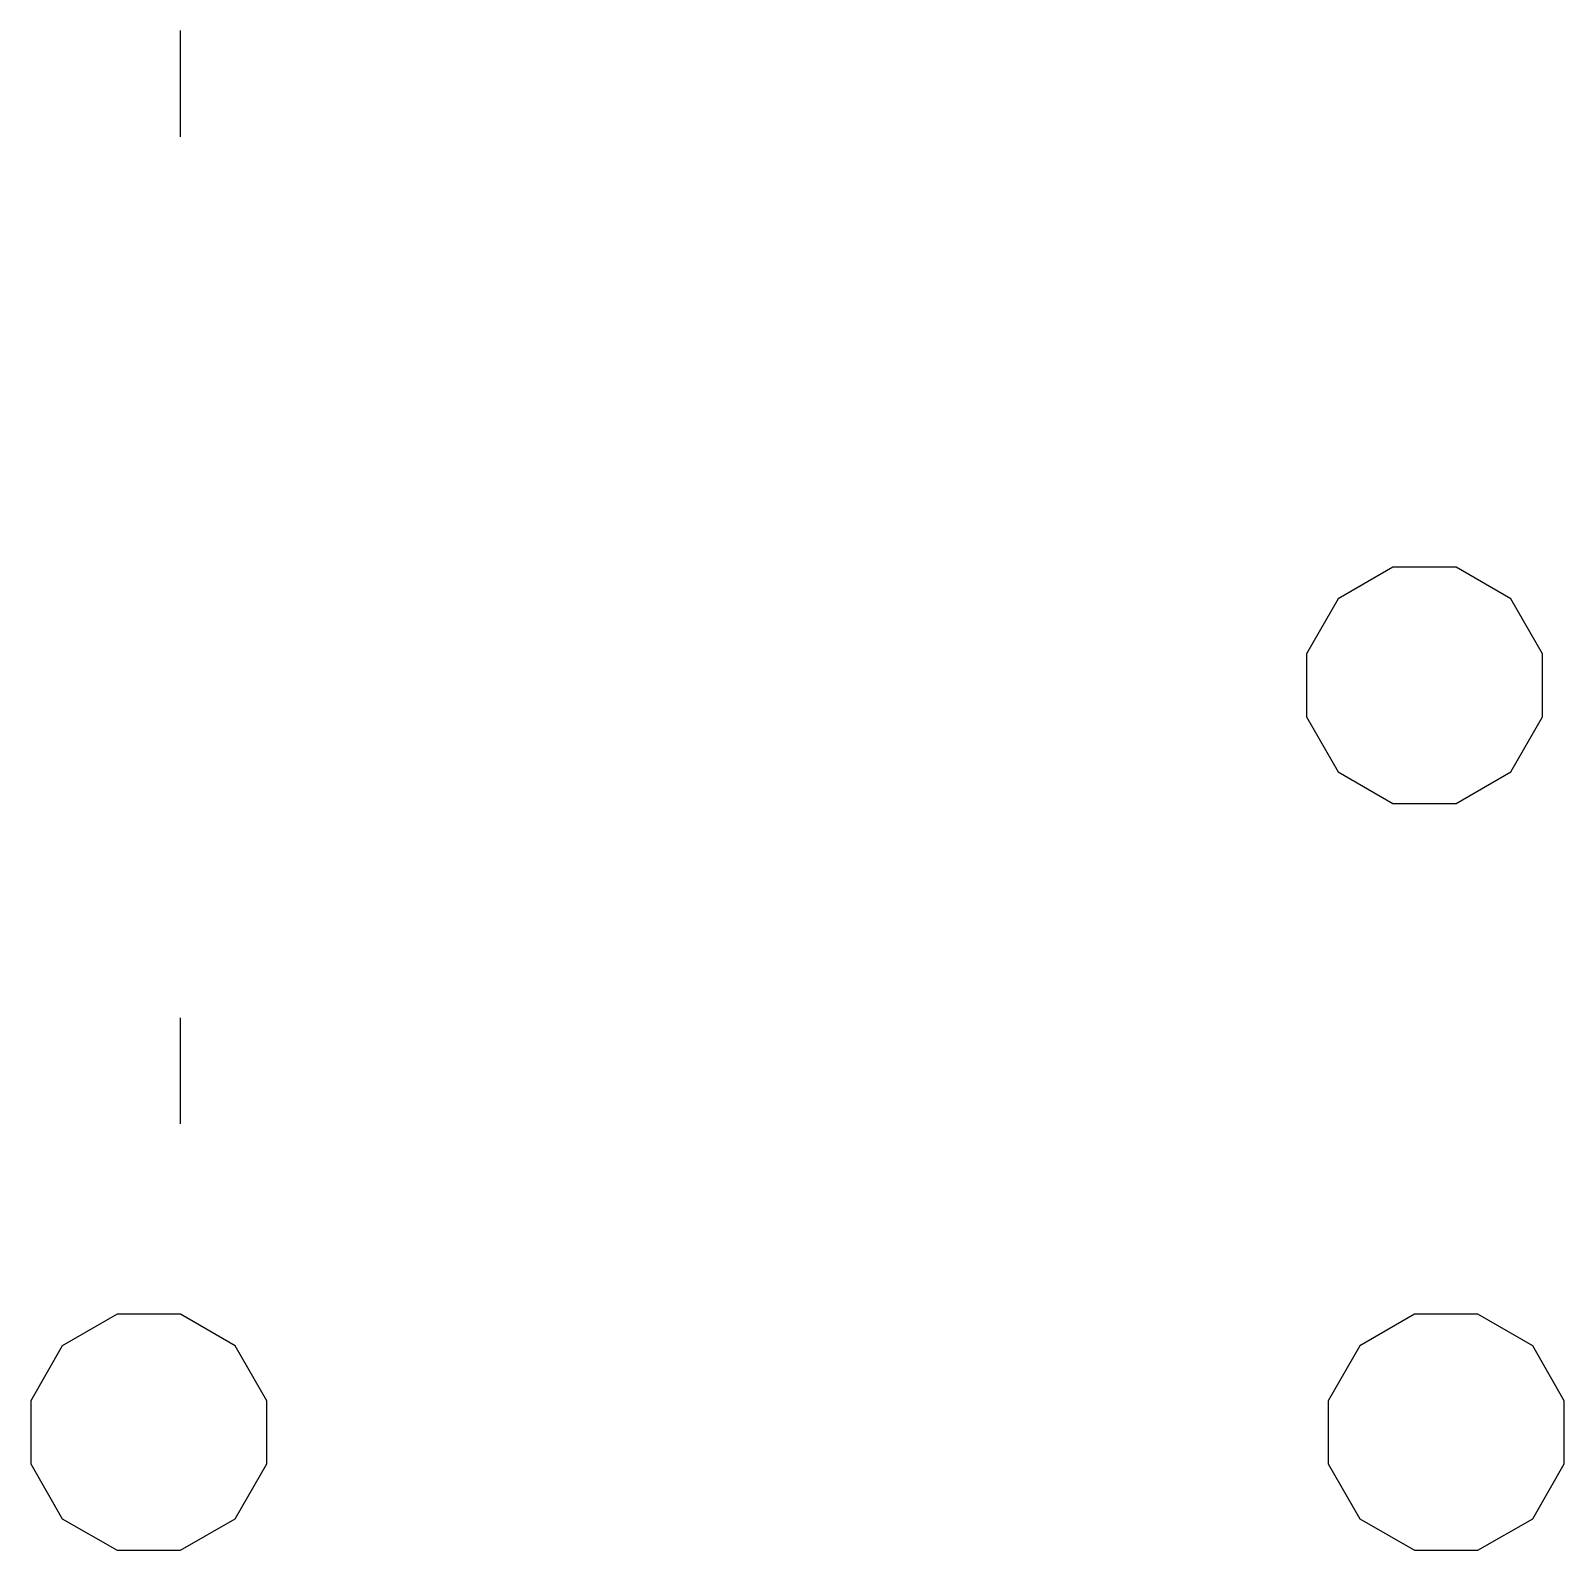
# Model space of a CAD drawing. Header units: millimetres. Extents: x 3410 to 7174, y 3828 to 7559.
import ezdxf

# ---------------------------------------------------------------- set-up
doc = ezdxf.new("R2010")
doc.units = ezdxf.units.MM
doc.layers.get('0').update_dxf_attribs({"true_color": 0xc2ced6})
doc.layers.add('Layer1', color=7, linetype='Continuous', true_color=0xf3be12)

msp = doc.modelspace()

# ---------------------------------------------------------------- linework, layer by layer
for p, q in [((3777, 7298.4), (3777, 7559.1, 504.7)), ((3777, 4874.9), (3777, 5135.6, 504.7))]:
    msp.add_line(p, q)
at = {"layer": 'Layer1'}
for points in [[(6753.3, 6241.4), (6618.8, 6163.8), (6541.2, 6029.3), (6541.2, 5874), (6618.8, 5739.5), (6753.3, 5661.9), (6908.6, 5661.9), (7043.1, 5739.5), (7120.7, 5874), (7120.7, 6029.3), (7043.1, 6163.8), (6908.6, 6241.4)], [(3621.7, 4407.3), (3487.2, 4329.7), (3409.6, 4195.2), (3409.6, 4039.9), (3487.2, 3905.4), (3621.7, 3827.8), (3777, 3827.8), (3911.5, 3905.4), (3989.2, 4039.9), (3989.2, 4195.2), (3911.5, 4329.7), (3777, 4407.3)], [(6806.8, 4407.3), (6672.3, 4329.7), (6594.6, 4195.2), (6594.6, 4039.9), (6672.3, 3905.4), (6806.8, 3827.8), (6962.1, 3827.8), (7096.6, 3905.4), (7174.2, 4039.9), (7174.2, 4195.2), (7096.6, 4329.7), (6962.1, 4407.3)]]:
    msp.add_lwpolyline(points, close=True, dxfattribs=at)

doc.saveas('drawing.dxf')
